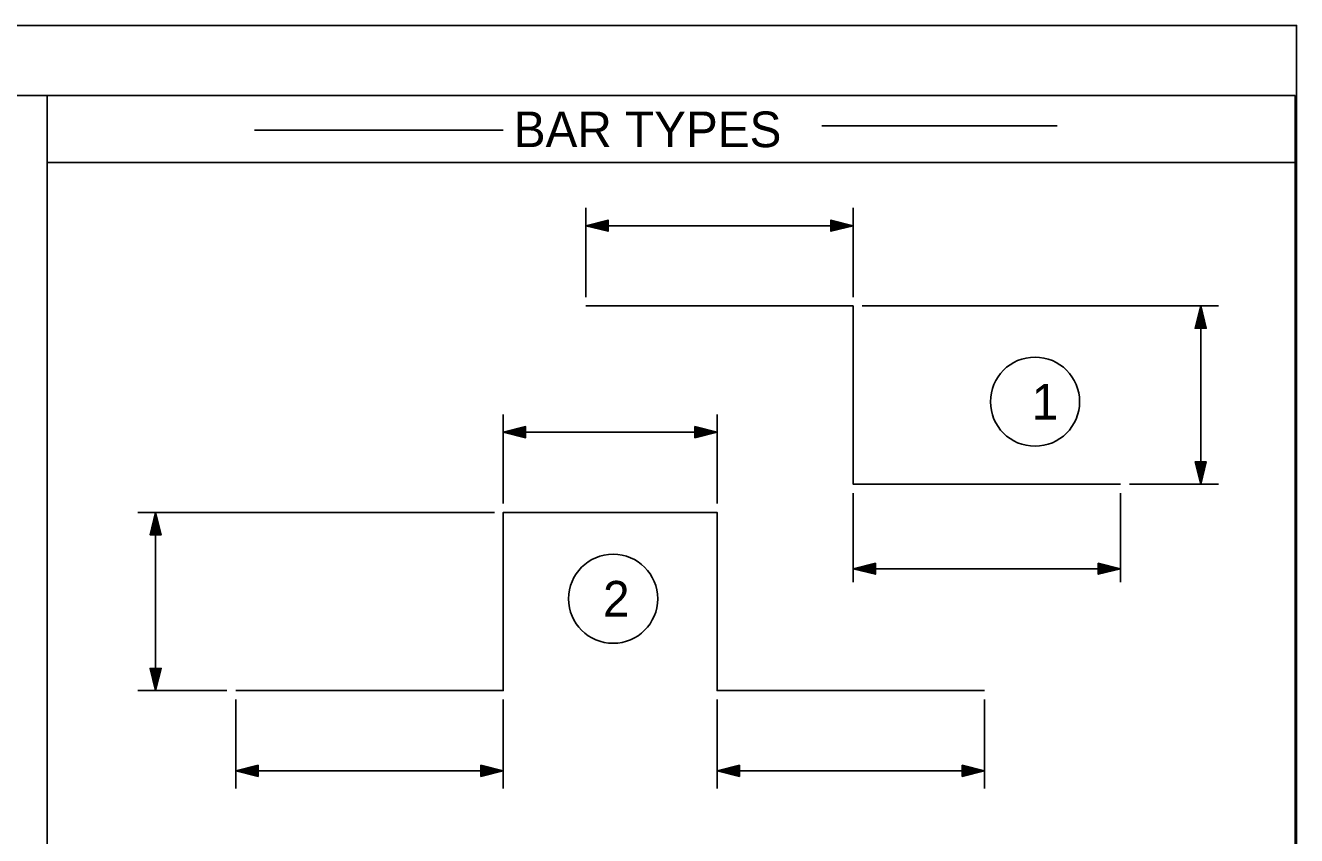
# Model space of a CAD drawing. Extents: x 10254 to 10652, y 9968 to 10188.
# Drawn here: x 10513.3 to 10584.6, y 10142.9 to 10188.4 of the extents above; entities that cross this region are included whole.
import ezdxf

# ---------------------------------------------------------------- set-up
doc = ezdxf.new("R2010")
doc.units = 0
for name, color, linetype in [('Dimension Lines', 7, 'Continuous'), ('Plan Sheet', 7, 'Continuous'), ('Plot Shape', 7, 'Continuous'), ('Rebar Lines', 7, 'Continuous'), ('Text', 7, 'Continuous')]:
    doc.layers.add(name, color=color, linetype=linetype)

msp = doc.modelspace()

# ---------------------------------------------------------------- linework, layer by layer
at = {"layer": 'Dimension Lines'}
for p, q in [((10544.717, 10173.159), (10544.717, 10178.159)), ((10559.717, 10173.159), (10559.717, 10178.159)), ((10544.717, 10177.159), (10559.717, 10177.159)), ((10560.217, 10172.659), (10580.217, 10172.659)), ((10579.217, 10172.659), (10579.217, 10162.659)), ((10540.089, 10161.57), (10540.089, 10166.57)), ((10552.089, 10161.57), (10552.089, 10166.57)), ((10552.089, 10165.57), (10540.089, 10165.57)), ((10559.717, 10162.159), (10559.717, 10157.159)), ((10574.717, 10162.159), (10574.717, 10157.159)), ((10575.217, 10162.659), (10580.217, 10162.659)), ((10539.589, 10161.07), (10519.589, 10161.07)), ((10520.589, 10161.07), (10520.589, 10151.07)), ((10559.717, 10157.909), (10574.717, 10157.909)), ((10524.589, 10151.07), (10519.589, 10151.07)), ((10525.089, 10150.57), (10525.089, 10145.57)), ((10540.089, 10150.57), (10540.089, 10145.57)), ((10552.089, 10150.57), (10552.089, 10145.57)), ((10567.089, 10150.57), (10567.089, 10145.57)), ((10540.089, 10146.57), (10525.089, 10146.57)), ((10567.089, 10146.57), (10552.089, 10146.57))]:
    msp.add_line(p, q, dxfattribs=at)
for points in [[(10545.967, 10177.159), (10545.967, 10177.097), (10544.717, 10177.159), (10545.967, 10177.034), (10545.967, 10176.972), (10544.717, 10177.159), (10545.967, 10176.909), (10545.967, 10176.847), (10544.717, 10177.159), (10545.967, 10177.472), (10545.967, 10177.409), (10544.717, 10177.159), (10545.967, 10177.347), (10545.967, 10177.284), (10544.717, 10177.159), (10545.967, 10177.222), (10545.967, 10176.847), (10545.967, 10177.472), (10544.717, 10177.159), (10545.967, 10176.847)], [(10558.467, 10177.159), (10558.467, 10177.222), (10559.717, 10177.159), (10558.467, 10177.284), (10558.467, 10177.347), (10559.717, 10177.159), (10558.467, 10177.409), (10558.467, 10177.472), (10559.717, 10177.159), (10558.467, 10176.847), (10558.467, 10176.909), (10559.717, 10177.159), (10558.467, 10176.972), (10558.467, 10177.034), (10559.717, 10177.159), (10558.467, 10177.097), (10558.467, 10177.472), (10558.467, 10176.847), (10559.717, 10177.159), (10558.467, 10177.472)], [(10579.217, 10171.409), (10579.155, 10171.409), (10579.217, 10172.659), (10579.092, 10171.409), (10579.03, 10171.409), (10579.217, 10172.659), (10578.967, 10171.409), (10578.905, 10171.409), (10579.217, 10172.659), (10579.53, 10171.409), (10579.467, 10171.409), (10579.217, 10172.659), (10579.405, 10171.409), (10579.342, 10171.409), (10579.217, 10172.659), (10579.28, 10171.409), (10578.905, 10171.409), (10579.53, 10171.409), (10579.217, 10172.659), (10578.905, 10171.409)], [(10541.339, 10165.57), (10541.339, 10165.508), (10540.089, 10165.57), (10541.339, 10165.445), (10541.339, 10165.383), (10540.089, 10165.57), (10541.339, 10165.32), (10541.339, 10165.258), (10540.089, 10165.57), (10541.339, 10165.883), (10541.339, 10165.82), (10540.089, 10165.57), (10541.339, 10165.758), (10541.339, 10165.695), (10540.089, 10165.57), (10541.339, 10165.633), (10541.339, 10165.258), (10541.339, 10165.883), (10540.089, 10165.57), (10541.339, 10165.258)], [(10550.839, 10165.57), (10550.839, 10165.633), (10552.089, 10165.57), (10550.839, 10165.695), (10550.839, 10165.758), (10552.089, 10165.57), (10550.839, 10165.82), (10550.839, 10165.883), (10552.089, 10165.57), (10550.839, 10165.258), (10550.839, 10165.32), (10552.089, 10165.57), (10550.839, 10165.383), (10550.839, 10165.445), (10552.089, 10165.57), (10550.839, 10165.508), (10550.839, 10165.883), (10550.839, 10165.258), (10552.089, 10165.57), (10550.839, 10165.883)], [(10579.217, 10163.909), (10579.28, 10163.909), (10579.217, 10162.659), (10579.342, 10163.909), (10579.405, 10163.909), (10579.217, 10162.659), (10579.467, 10163.909), (10579.53, 10163.909), (10579.217, 10162.659), (10578.905, 10163.909), (10578.967, 10163.909), (10579.217, 10162.659), (10579.03, 10163.909), (10579.092, 10163.909), (10579.217, 10162.659), (10579.155, 10163.909), (10579.53, 10163.909), (10578.905, 10163.909), (10579.217, 10162.659), (10579.53, 10163.909)], [(10520.589, 10159.82), (10520.527, 10159.82), (10520.589, 10161.07), (10520.464, 10159.82), (10520.402, 10159.82), (10520.589, 10161.07), (10520.339, 10159.82), (10520.277, 10159.82), (10520.589, 10161.07), (10520.902, 10159.82), (10520.839, 10159.82), (10520.589, 10161.07), (10520.777, 10159.82), (10520.714, 10159.82), (10520.589, 10161.07), (10520.652, 10159.82), (10520.277, 10159.82), (10520.902, 10159.82), (10520.589, 10161.07), (10520.277, 10159.82)], [(10560.967, 10157.909), (10560.967, 10157.847), (10559.717, 10157.909), (10560.967, 10157.784), (10560.967, 10157.722), (10559.717, 10157.909), (10560.967, 10157.659), (10560.967, 10157.597), (10559.717, 10157.909), (10560.967, 10158.222), (10560.967, 10158.159), (10559.717, 10157.909), (10560.967, 10158.097), (10560.967, 10158.034), (10559.717, 10157.909), (10560.967, 10157.972), (10560.967, 10157.597), (10560.967, 10158.222), (10559.717, 10157.909), (10560.967, 10157.597)], [(10573.467, 10157.909), (10573.467, 10157.972), (10574.717, 10157.909), (10573.467, 10158.034), (10573.467, 10158.097), (10574.717, 10157.909), (10573.467, 10158.159), (10573.467, 10158.222), (10574.717, 10157.909), (10573.467, 10157.597), (10573.467, 10157.659), (10574.717, 10157.909), (10573.467, 10157.722), (10573.467, 10157.784), (10574.717, 10157.909), (10573.467, 10157.847), (10573.467, 10158.222), (10573.467, 10157.597), (10574.717, 10157.909), (10573.467, 10158.222)], [(10520.589, 10152.32), (10520.652, 10152.32), (10520.589, 10151.07), (10520.714, 10152.32), (10520.777, 10152.32), (10520.589, 10151.07), (10520.839, 10152.32), (10520.902, 10152.32), (10520.589, 10151.07), (10520.277, 10152.32), (10520.339, 10152.32), (10520.589, 10151.07), (10520.402, 10152.32), (10520.464, 10152.32), (10520.589, 10151.07), (10520.527, 10152.32), (10520.902, 10152.32), (10520.277, 10152.32), (10520.589, 10151.07), (10520.902, 10152.32)], [(10526.339, 10146.57), (10526.339, 10146.508), (10525.089, 10146.57), (10526.339, 10146.445), (10526.339, 10146.383), (10525.089, 10146.57), (10526.339, 10146.32), (10526.339, 10146.258), (10525.089, 10146.57), (10526.339, 10146.883), (10526.339, 10146.82), (10525.089, 10146.57), (10526.339, 10146.758), (10526.339, 10146.695), (10525.089, 10146.57), (10526.339, 10146.633), (10526.339, 10146.258), (10526.339, 10146.883), (10525.089, 10146.57), (10526.339, 10146.258)], [(10538.839, 10146.57), (10538.839, 10146.633), (10540.089, 10146.57), (10538.839, 10146.695), (10538.839, 10146.758), (10540.089, 10146.57), (10538.839, 10146.82), (10538.839, 10146.883), (10540.089, 10146.57), (10538.839, 10146.258), (10538.839, 10146.32), (10540.089, 10146.57), (10538.839, 10146.383), (10538.839, 10146.445), (10540.089, 10146.57), (10538.839, 10146.508), (10538.839, 10146.883), (10538.839, 10146.258), (10540.089, 10146.57), (10538.839, 10146.883)], [(10553.339, 10146.57), (10553.339, 10146.508), (10552.089, 10146.57), (10553.339, 10146.445), (10553.339, 10146.383), (10552.089, 10146.57), (10553.339, 10146.32), (10553.339, 10146.258), (10552.089, 10146.57), (10553.339, 10146.883), (10553.339, 10146.82), (10552.089, 10146.57), (10553.339, 10146.758), (10553.339, 10146.695), (10552.089, 10146.57), (10553.339, 10146.633), (10553.339, 10146.258), (10553.339, 10146.883), (10552.089, 10146.57), (10553.339, 10146.258)], [(10565.839, 10146.57), (10565.839, 10146.633), (10567.089, 10146.57), (10565.839, 10146.695), (10565.839, 10146.758), (10567.089, 10146.57), (10565.839, 10146.82), (10565.839, 10146.883), (10567.089, 10146.57), (10565.839, 10146.258), (10565.839, 10146.32), (10567.089, 10146.57), (10565.839, 10146.383), (10565.839, 10146.445), (10567.089, 10146.57), (10565.839, 10146.508), (10565.839, 10146.883), (10565.839, 10146.258), (10567.089, 10146.57), (10565.839, 10146.883)]]:
    msp.add_lwpolyline(points, dxfattribs=at)
for centre in [(10569.921, 10167.285), (10546.254, 10156.225)]:
    msp.add_circle(centre, 2.5, dxfattribs=at)
at = {"layer": 'Plan Sheet'}
for p, q in [((10584.595, 10188.4), (10584.595, 10188.4)), ((10264.504, 10184.461), (10584.507, 10184.461)), ((10514.507, 10184.461), (10514.507, 10059.461)), ((10584.507, 10184.461), (10584.507, 9974.462)), ((10557.958, 10182.764), (10571.163, 10182.764)), ((10540.087, 10182.524), (10526.138, 10182.524)), ((10514.507, 10180.711), (10584.507, 10180.711))]:
    msp.add_line(p, q, dxfattribs=at)
at = {"layer": 'Plot Shape'}
msp.add_lwpolyline([(10253.963, 10188.4), (10584.595, 10188.4), (10584.595, 9968.4), (10253.963, 9968.4)], close=True, dxfattribs=at)
at = {"layer": 'Rebar Lines'}
for points in [[(10544.717, 10172.659), (10559.717, 10172.659), (10559.717, 10162.659), (10574.717, 10162.659)], [(10525.089, 10151.07), (10540.089, 10151.07), (10540.089, 10161.07), (10552.089, 10161.07), (10552.089, 10151.07), (10567.089, 10151.07)]]:
    msp.add_lwpolyline(points, dxfattribs=at)

# ---------------------------------------------------------------- texts
at = {"layer": 'Text'}
for s, p in [('BAR TYPES', (10540.68, 10181.568)), ('1', (10569.737, 10166.28)), ('2', (10545.687, 10155.225))]:
    msp.add_text(s, height=2, dxfattribs=at).set_placement(p)

doc.saveas('drawing.dxf')
